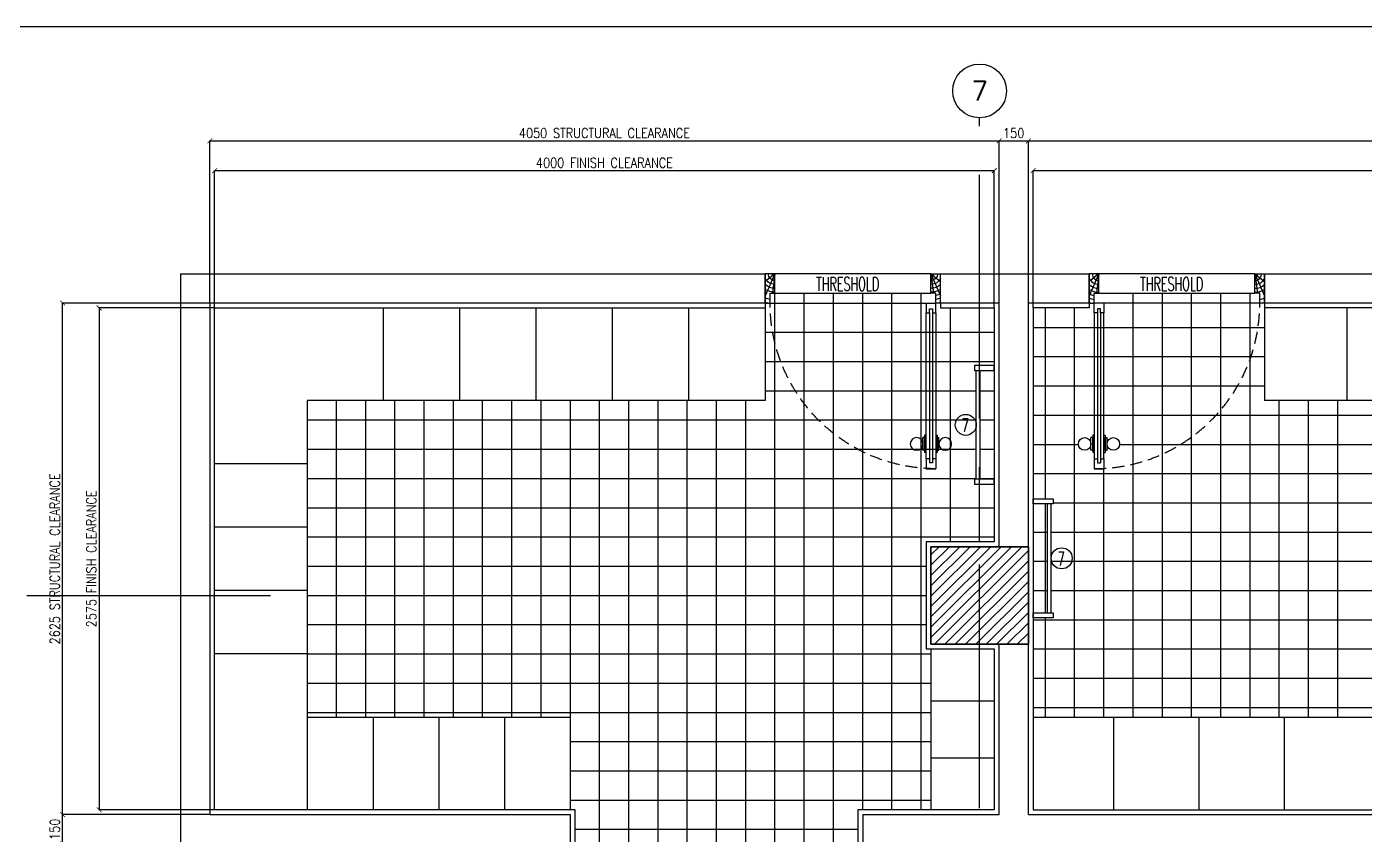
# Model space of a CAD drawing. Extents: x -139655 to -110778, y 166361 to 186286.
# Drawn here: x -127663 to -120796, y 182138 to 186286 of the extents above; entities that cross this region are included whole.
import ezdxf
from ezdxf.enums import TextEntityAlignment as Align

# ---------------------------------------------------------------- set-up
doc = ezdxf.new("R2010")
doc.units = 0
doc.header["$LTSCALE"] = 500
doc.header["$MEASUREMENT"] = 0
doc.linetypes.add('CENTERX2', pattern=[4, 2.5, -0.5, 0.5, -0.5])
doc.linetypes.add('HIDDEN', pattern=[0.375, 0.25, -0.125])
doc.layers.get('0').update_dxf_attribs({"linetype": 'CONTINUOUS'})
doc.layers.get('DEFPOINTS').update_dxf_attribs({"linetype": 'CONTINUOUS'})
for name, color, linetype in [('AX-CR', 2, 'CONTINUOUS'), ('AX-TXT', 2, 'CONTINUOUS'), ('AXES', 11, 'CENTERX2'), ('COL', 5, 'CONTINUOUS'), ('Dimout', 4, 'CONTINUOUS'), ('DOOR', 2, 'CONTINUOUS'), ('ELE', 3, 'CONTINUOUS'), ('FIX', 2, 'CONTINUOUS'), ('HAT', 8, 'CONTINUOUS'), ('Locker', 3, 'CONTINUOUS'), ('Plaster', 7, 'CONTINUOUS'), ('Tile', 5, 'CONTINUOUS'), ('TITLE', 1, 'CONTINUOUS'), ('TXT', 2, 'CONTINUOUS'), ('WALL', 6, 'CONTINUOUS')]:
    doc.layers.add(name, color=color, linetype=linetype)
doc.styles.add('DIM', font='simplex.shx', dxfattribs={"width": 0.85})
doc.styles.add('ROMANS', font='romans.shx', dxfattribs={"width": 0.6})
doc.dimstyles.new('DIM1-25', dxfattribs={"dimscale": 25, "dimtxt": 2, "dimasz": 1, "dimexe": 0.03, "dimexo": 0.03, "dimgap": 0.6, "dimtad": 1, "dimdec": 0, "dimdsep": 46, "dimtxsty": 'DIM', "dimblk1": 'ARCHTICK', "dimblk2": 'ARCHTICK', "dimsah": 1, "dimcen": 0.09, "dimdle": 0.03, "dimclrd": 256, "dimclrt": 2, "dimadec": 0, "dimazin": 0, "dimtfac": 1, "dimtdec": 0, "dimtix": 1, "dimtmove": 1, "dimatfit": 3, "dimldrblk": 'ARCHTICK', "dimfxl": 0, "dimtvp": 2, "dimtolj": 1, "dimtzin": 0, "dimarcsym": 0})

# ---------------------------------------------------------------- blocks, each defined once
blk = doc.blocks.new('A0-BOX')
at = {"layer": 'TITLE'}
blk.add_line((113.3, 79.7), (0, 79.7), dxfattribs=at)
blk = doc.blocks.new('_ARCHTICK')
at = {"color": 0, "linetype": 'ByBlock', "const_width": 0.15}
blk.add_lwpolyline([(-0.5, -0.5), (0.5, 0.5)], dxfattribs=at)
blk = doc.blocks.new('*D128')
at = {"layer": 'DEFPOINTS', "color": 0}
for p in [(-115824.4, 185700.7), (-122524.4, 184868.6), (-115824.4, 184868.6)]:
    blk.add_point(p, dxfattribs=at)
at = {"layer": 'Dimout', "lineweight": -2}
blk.add_line((-122525.2, 185700.7), (-115823.7, 185700.7), dxfattribs=at)
at = {"layer": 'Dimout', "color": 0, "lineweight": -2}
for p, q in [((-122524.4, 184869.3), (-122524.4, 185701.5)), ((-115824.4, 184869.3), (-115824.4, 185701.5))]:
    blk.add_line(p, q, dxfattribs=at)
at = {"layer": 'Dimout', "lineweight": -2, "xscale": 25, "yscale": 25, "zscale": 25, "rotation": 180}
blk.add_blockref('_ARCHTICK', (-122524.4, 185700.7), dxfattribs=at)
at = {"layer": 'Dimout', "lineweight": -2, "xscale": 25, "yscale": 25, "zscale": 25}
blk.add_blockref('_ARCHTICK', (-115824.4, 185700.7), dxfattribs=at)
at = {"layer": 'Dimout', "color": 2, "insert": (-119174.4, 185740.7), "char_height": 50, "attachment_point": 5, "style": 'DIM'}
blk.add_mtext('\\A1;6700 STRUCTURAL CLEARANCE', dxfattribs=at)
blk = doc.blocks.new('*D127')
at = {"layer": 'DEFPOINTS', "color": 0}
for p in [(-115849.4, 185548.3), (-122499.4, 184843.6), (-115849.4, 184843.6)]:
    blk.add_point(p, dxfattribs=at)
at = {"layer": 'Dimout', "lineweight": -2}
blk.add_line((-122500.2, 185548.3), (-115848.7, 185548.3), dxfattribs=at)
at = {"layer": 'Dimout', "color": 0, "lineweight": -2}
for p, q in [((-122499.4, 184844.3), (-122499.4, 185549)), ((-115849.4, 184844.3), (-115849.4, 185549))]:
    blk.add_line(p, q, dxfattribs=at)
at = {"layer": 'Dimout', "lineweight": -2, "xscale": 25, "yscale": 25, "zscale": 25, "rotation": 180}
blk.add_blockref('_ARCHTICK', (-122499.4, 185548.3), dxfattribs=at)
at = {"layer": 'Dimout', "lineweight": -2, "xscale": 25, "yscale": 25, "zscale": 25}
blk.add_blockref('_ARCHTICK', (-115849.4, 185548.3), dxfattribs=at)
at = {"layer": 'Dimout', "color": 2, "insert": (-119174.4, 185588.3), "char_height": 50, "attachment_point": 5, "style": 'DIM'}
blk.add_mtext('\\A1;6650 FINISH CLEARANCE', dxfattribs=at)
blk = doc.blocks.new('*D136')
at = {"layer": 'DEFPOINTS', "color": 0}
for p in [(-122674.4, 185700.7), (-126724.4, 184868.6), (-122674.4, 184868.6)]:
    blk.add_point(p, dxfattribs=at)
at = {"layer": 'Dimout', "lineweight": -2}
blk.add_line((-126725.2, 185700.7), (-122673.7, 185700.7), dxfattribs=at)
at = {"layer": 'Dimout', "color": 0, "lineweight": -2}
for p, q in [((-126724.4, 184869.3), (-126724.4, 185701.5)), ((-122674.4, 184869.3), (-122674.4, 185701.5))]:
    blk.add_line(p, q, dxfattribs=at)
at = {"layer": 'Dimout', "lineweight": -2, "xscale": 25, "yscale": 25, "zscale": 25, "rotation": 180}
blk.add_blockref('_ARCHTICK', (-126724.4, 185700.7), dxfattribs=at)
at = {"layer": 'Dimout', "lineweight": -2, "xscale": 25, "yscale": 25, "zscale": 25}
blk.add_blockref('_ARCHTICK', (-122674.4, 185700.7), dxfattribs=at)
at = {"layer": 'Dimout', "color": 2, "insert": (-124699.4, 185740.7), "char_height": 50, "attachment_point": 5, "style": 'DIM'}
blk.add_mtext('\\A1;4050 STRUCTURAL CLEARANCE', dxfattribs=at)
blk = doc.blocks.new('*D135')
at = {"layer": 'DEFPOINTS', "color": 0}
for p in [(-122699.4, 185548.3), (-126699.4, 184843.6), (-122699.4, 184843.6)]:
    blk.add_point(p, dxfattribs=at)
at = {"layer": 'Dimout', "lineweight": -2}
blk.add_line((-126700.2, 185548.3), (-122698.7, 185548.3), dxfattribs=at)
at = {"layer": 'Dimout', "color": 0, "lineweight": -2}
for p, q in [((-126699.4, 184844.3), (-126699.4, 185549)), ((-122699.4, 184844.3), (-122699.4, 185549))]:
    blk.add_line(p, q, dxfattribs=at)
at = {"layer": 'Dimout', "lineweight": -2, "xscale": 25, "yscale": 25, "zscale": 25, "rotation": 180}
blk.add_blockref('_ARCHTICK', (-126699.4, 185548.3), dxfattribs=at)
at = {"layer": 'Dimout', "lineweight": -2, "xscale": 25, "yscale": 25, "zscale": 25}
blk.add_blockref('_ARCHTICK', (-122699.4, 185548.3), dxfattribs=at)
at = {"layer": 'Dimout', "color": 2, "insert": (-124699.4, 185588.3), "char_height": 50, "attachment_point": 5, "style": 'DIM'}
blk.add_mtext('\\A1;4000 FINISH CLEARANCE', dxfattribs=at)
blk = doc.blocks.new('*D131')
at = {"layer": 'DEFPOINTS', "color": 0}
for p in [(-127479.6, 184868.6), (-126724.4, 184868.6), (-126724.4, 182243.6)]:
    blk.add_point(p, dxfattribs=at)
at = {"layer": 'Dimout', "color": 0, "lineweight": -2}
for p, q in [((-126725.2, 184868.6), (-127480.3, 184868.6)), ((-126725.2, 182243.6), (-127480.3, 182243.6))]:
    blk.add_line(p, q, dxfattribs=at)
at = {"layer": 'Dimout', "lineweight": -2}
blk.add_line((-127479.6, 182242.8), (-127479.6, 184869.3), dxfattribs=at)
at = {"layer": 'Dimout', "lineweight": -2, "xscale": 25, "yscale": 25, "zscale": 25}
for p, rotation in [((-127479.6, 184868.6), 90), ((-127479.6, 182243.6), 270)]:
    blk.add_blockref('_ARCHTICK', p, dxfattribs=dict(at, rotation=rotation))
at = {"layer": 'Dimout', "color": 2, "insert": (-127519.6, 183556.1), "char_height": 50, "attachment_point": 5, "rotation": 90, "style": 'DIM'}
blk.add_mtext('\\A1;2625 STRUCTURAL CLEARANCE', dxfattribs=at)
blk = doc.blocks.new('*D130')
at = {"layer": 'DEFPOINTS', "color": 0}
for p in [(-126699.4, 184843.6), (-127292.3, 182268.6), (-126699.4, 182268.6)]:
    blk.add_point(p, dxfattribs=at)
at = {"layer": 'Dimout', "color": 0, "lineweight": -2}
for p, q in [((-126700.2, 184843.6), (-127293.1, 184843.6)), ((-126700.2, 182268.6), (-127293.1, 182268.6))]:
    blk.add_line(p, q, dxfattribs=at)
at = {"layer": 'Dimout', "lineweight": -2}
blk.add_line((-127292.3, 184844.3), (-127292.3, 182267.8), dxfattribs=at)
at = {"layer": 'Dimout', "lineweight": -2, "xscale": 25, "yscale": 25, "zscale": 25}
for p, rotation in [((-127292.3, 184843.6), 90), ((-127292.3, 182268.6), 270)]:
    blk.add_blockref('_ARCHTICK', p, dxfattribs=dict(at, rotation=rotation))
at = {"layer": 'Dimout', "color": 2, "insert": (-127332.3, 183556.1), "char_height": 50, "attachment_point": 5, "rotation": 90, "style": 'DIM'}
blk.add_mtext('\\A1;2575 FINISH CLEARANCE', dxfattribs=at)
blk = doc.blocks.new('*D134')
at = {"layer": 'DEFPOINTS', "color": 0}
for p in [(-127479.6, 182243.6), (-126724.4, 182243.6), (-126724.4, 182093.6)]:
    blk.add_point(p, dxfattribs=at)
at = {"layer": 'Dimout', "color": 0, "lineweight": -2}
for p, q in [((-126725.2, 182243.6), (-127480.3, 182243.6)), ((-126725.2, 182093.6), (-127480.3, 182093.6))]:
    blk.add_line(p, q, dxfattribs=at)
at = {"layer": 'Dimout', "lineweight": -2}
blk.add_line((-127479.6, 182092.8), (-127479.6, 182244.3), dxfattribs=at)
at = {"layer": 'Dimout', "lineweight": -2, "xscale": 25, "yscale": 25, "zscale": 25}
for p, rotation in [((-127479.6, 182243.6), 90), ((-127479.6, 182093.6), 270)]:
    blk.add_blockref('_ARCHTICK', p, dxfattribs=dict(at, rotation=rotation))
at = {"layer": 'Dimout', "color": 2, "insert": (-127519.6, 182168.6), "char_height": 50, "attachment_point": 5, "rotation": 90, "style": 'DIM'}
blk.add_mtext('\\A1;150', dxfattribs=at)
blk = doc.blocks.new('DOOR90')
at = {"layer": 'DOOR', "color": 0, "linetype": 'ByBlock'}
for p, q in [((-150, 0), (-150, -25)), ((-150, 0), (0, 0)), ((0, -50), (0, 0)), ((-1000, -25), (-1000, -75)), ((-1000, -75), (-1000, -25)), ((-950, -25), (-1000, -25)), ((-970, -42), (-970, -58)), ((-950, -42), (-970, -42)), ((-950, -58), (-970, -58)), ((-950, -25), (-950, -42)), ((-950, -58), (-950, -75)), ((-917.6, -25), (-917.6, -17.8)), ((-827.6, -17.8), (-917.6, -17.8)), ((-905, -17.8), (-905, -8.8)), ((-905, -8.8), (-840.2, -8.8)), ((-905, -17.8), (-840.2, -17.8)), ((-840.2, -17.8), (-840.2, -8.8)), ((-827.6, -25), (-827.6, -17.8)), ((-200, -42), (-200, -25)), ((-200, -25), (-150, -25)), ((-180, -42), (-200, -42)), ((-200, -75), (-200, -58)), ((-200, -58), (-180, -58)), ((-180, -58), (-180, -42)), ((-150, -75), (-150, -25)), ((-150, -25), (-100, -25)), ((-100, -25), (-100, -50)), ((-100, -50), (0, -50)), ((-950, -75), (-1000, -75)), ((-917.6, -75), (-917.6, -82.2)), ((-827.6, -82.2), (-917.6, -82.2)), ((-905, -82.2), (-905, -91.2)), ((-905, -82.2), (-840.2, -82.2)), ((-905, -91.2), (-840.2, -91.2)), ((-840.2, -82.2), (-840.2, -91.2)), ((-827.6, -75), (-827.6, -82.2)), ((-150, -75), (-200, -75)), ((-150, -900), (-150, -875)), ((-150, -875), (-100, -875)), ((-100, -850), (0, -850)), ((-100, -875), (-100, -850)), ((0, -850), (0, -900)), ((0, -900), (-150, -900)), ((-150, -900), (0, -900))]:
    blk.add_line(p, q, dxfattribs=at)
at = {"layer": 'DOOR', "color": 9, "linetype": 'ByBlock'}
for p, q in [((0, -50), (-113.7, 0)), ((0, -50), (-40.1, 0)), ((0, -50), (-100, -36.6)), ((0, -850), (-113.7, -900)), ((0, -850), (-100, -863.4)), ((0, -850), (-40.1, -900))]:
    blk.add_line(p, q, dxfattribs=at)
at = {"layer": 'DOOR', "linetype": 'ByBlock'}
for p, q in [((-200, -25), (-950, -25)), ((-200, -42), (-950, -42)), ((-200, -58), (-950, -58)), ((-950, -75), (-200, -75))]:
    blk.add_line(p, q, dxfattribs=at)
at = {"layer": 'DOOR', "color": 0, "linetype": 'ByBlock'}
for centre in [(-872.6, 23.5), (-872.6, -123.5)]:
    blk.add_circle(centre, 32.4, dxfattribs=at)
at = {"layer": 'DOOR', "color": 9, "linetype": 'ByBlock'}
for centre, radius, start, end in [((0, -50), 154.4, 161.10529, 166.28577), ((0, -50), 134.4, 158.15985, 169.28002), ((0, -50), 94.4, 148.01819, 180), ((0, -50), 74.4, 137.77643, 180), ((0, -50), 114.4, 154.08384, 167.37743), ((0, -50), 54.4, 113.20738, 180), ((0, -50), 34.4, 90, 180), ((0, -50), 14.4, 90, 180), ((0, -850), 154.4, 193.71423, 198.89471), ((0, -850), 134.4, 190.71998, 201.84015), ((0, -850), 94.4, 180, 211.98181), ((0, -850), 74.4, 180, 222.22357), ((0, -850), 54.4, 180, 246.79262), ((0, -850), 34.4, 180, 270), ((0, -850), 14.4, 180, 270)]:
    blk.add_arc(centre, radius, start, end, dxfattribs=at)
at = {"layer": 'DOOR', "linetype": 'HIDDEN', "ltscale": 0.5}
blk.add_arc((-150, -25), 850, 180, 270, dxfattribs=at)
blk = doc.blocks.new('A$C6F351844')
for p, q in [((0, 0.1016), (0.0254, 0.1016)), ((0, 0), (0, 0.1016)), ((0.0254, 0.1016), (0.0254, 0)), ((0.5842, 0.0921), (0.0254, 0.0921)), ((0.5842, 0.073), (0.0254, 0.073)), ((0.5842, 0), (0.5842, 0.1016)), ((0.5842, 0.1016), (0.6096, 0.1016)), ((0.6096, 0.1016), (0.6096, 0)), ((0.0254, 0), (0, 0)), ((0.6096, 0), (0.5842, 0))]:
    blk.add_line(p, q)
blk = doc.blocks.new('*X21')
at = {"color": 0}
for p, q in [((42139.2, 155523.8), (42605.2, 155989.7)), ((42139.2, 155576.8), (42552.1, 155989.7)), ((42139.2, 155629.9), (42499.1, 155989.7)), ((42139.2, 155682.9), (42446.1, 155989.7)), ((42139.2, 155735.9), (42393, 155989.7)), ((42139.2, 155789), (42340, 155989.7)), ((42139.2, 155842), (42287, 155989.7)), ((42139.2, 155895), (42233.9, 155989.7)), ((42139.2, 155948.1), (42180.9, 155989.7)), ((42158.2, 155489.7), (42639.2, 155970.8)), ((42211.2, 155489.7), (42639.2, 155917.7)), ((42264.3, 155489.7), (42639.2, 155864.7)), ((42317.3, 155489.7), (42639.2, 155811.7)), ((42370.3, 155489.7), (42639.2, 155758.6)), ((42423.4, 155489.7), (42639.2, 155705.6)), ((42476.4, 155489.7), (42639.2, 155652.6)), ((42529.4, 155489.7), (42639.2, 155599.5)), ((42582.5, 155489.7), (42639.2, 155546.5)), ((42635.5, 155489.7), (42639.2, 155493.5))]:
    blk.add_line(p, q, dxfattribs=at)
blk = doc.blocks.new('COL50')
at = {"layer": 'COL'}
blk.add_lwpolyline([(-250, 250), (-250, -250), (250, -250), (250, 250)], close=True, dxfattribs=at)
blk = doc.blocks.new('AXU')
at = {"layer": 'AX-CR'}
blk.add_circle((0, 350), 350, dxfattribs=at)
at = {"layer": 'AX-TXT', "style": 'ROMANS'}
blk.add_attdef('AX', text='', height=250, dxfattribs=at).set_placement((0, 350), align=Align.MIDDLE)
blk = doc.blocks.new('*D137')
at = {"layer": 'DEFPOINTS', "color": 0}
for p in [(-122524.4, 185700.7), (-122674.4, 184868.6), (-122524.4, 184868.6)]:
    blk.add_point(p, dxfattribs=at)
at = {"layer": 'Dimout', "lineweight": -2}
blk.add_line((-122675.2, 185700.7), (-122523.7, 185700.7), dxfattribs=at)
at = {"layer": 'Dimout', "color": 0, "lineweight": -2}
for p, q in [((-122674.4, 184869.3), (-122674.4, 185701.5)), ((-122524.4, 184869.3), (-122524.4, 185701.5))]:
    blk.add_line(p, q, dxfattribs=at)
at = {"layer": 'Dimout', "lineweight": -2, "xscale": 25, "yscale": 25, "zscale": 25, "rotation": 180}
blk.add_blockref('_ARCHTICK', (-122674.4, 185700.7), dxfattribs=at)
at = {"layer": 'Dimout', "lineweight": -2, "xscale": 25, "yscale": 25, "zscale": 25}
blk.add_blockref('_ARCHTICK', (-122524.4, 185700.7), dxfattribs=at)
at = {"layer": 'Dimout', "color": 2, "insert": (-122599.4, 185740.7), "char_height": 50, "attachment_point": 5, "style": 'DIM'}
blk.add_mtext('\\A1;150', dxfattribs=at)

msp = doc.modelspace()

# ---------------------------------------------------------------- linework, layer by layer
at = {"layer": 'AXES'}
for p, q in [((-122774.4, 176276.8), (-122774.4, 185819.2)), ((-127663.4, 183368.6), (-123049.4, 183368.6))]:
    msp.add_line(p, q, dxfattribs=at)
at = {"layer": 'ELE'}
for p, q in [((-123024.4, 185018.6), (-123824.4, 185018.6)), ((-121361.9, 185018.6), (-122161.9, 185018.6)), ((-123824.4, 184918.6), (-123024.4, 184918.6)), ((-122161.9, 184918.6), (-121361.9, 184918.6))]:
    msp.add_line(p, q, dxfattribs=at)
at = {"layer": 'FIX', "color": 2}
for centre in [(-122845.4, 184243.6), (-122353.4, 183558.8)]:
    msp.add_circle(centre, 54, dxfattribs=at)
at = {"layer": 'Locker'}
for p, q in [((-125832.7, 184368.6), (-125832.7, 184843.6)), ((-125441.1, 184368.6), (-125441.1, 184843.6)), ((-125049.4, 184368.6), (-125049.4, 184843.6)), ((-124657.7, 184368.6), (-124657.7, 184843.6)), ((-124266.1, 184368.6), (-124266.1, 184843.6)), ((-123874.4, 184868.6), (-123874.4, 184368.6)), ((-123874.4, 184368.6), (-126224.4, 184368.6)), ((-126224.4, 184368.6), (-126224.4, 182268.6)), ((-126224.4, 184043.6), (-126699.4, 184043.6)), ((-126224.4, 183718.6), (-126699.4, 183718.6)), ((-126224.4, 183393.6), (-126699.4, 183393.6)), ((-126224.4, 183068.6), (-126699.4, 183068.6)), ((-126224.4, 182743.6), (-124874.4, 182743.6)), ((-125886.9, 182743.6), (-125886.9, 182268.6)), ((-125549.4, 182743.6), (-125549.4, 182268.6)), ((-125211.9, 182743.6), (-125211.9, 182268.6)), ((-124874.4, 182268.6), (-124874.4, 182743.6))]:
    msp.add_line(p, q, dxfattribs=at)
at = {"layer": 'Locker', "linetype": 'ByBlock', "ltscale": 0.3}
for p, q in [((-121311.9, 184868.6), (-121311.9, 184368.6)), ((-120887.9, 184368.6), (-120887.9, 184843.6)), ((-115849.4, 184368.6), (-121311.9, 184368.6)), ((-123024.4, 183093.6), (-123024.4, 182268.6)), ((-123024.4, 182826.9), (-122699.4, 182826.9)), ((-122499.4, 182743.6), (-119024.4, 182743.6)), ((-122086.9, 182743.6), (-122086.9, 182268.6)), ((-121649.4, 182743.6), (-121649.4, 182268.6)), ((-121211.9, 182743.6), (-121211.9, 182268.6)), ((-123024.4, 182535.3), (-122699.4, 182535.3))]:
    msp.add_line(p, q, dxfattribs=at)
at = {"layer": 'Plaster'}
for p, q in [((-123874.4, 184868.6), (-123874.4, 184843.6)), ((-122974.4, 184868.6), (-122974.4, 184843.6)), ((-122211.9, 184868.6), (-122211.9, 184843.6)), ((-121311.9, 184868.6), (-121311.9, 184843.6))]:
    msp.add_line(p, q, dxfattribs=at)
for points in [[(-126624.4, 179193.6), (-126699.4, 179193.6), (-126699.4, 182068.6), (-124849.4, 182068.6), (-124849.4, 182268.6), (-126699.4, 182268.6), (-126699.4, 184843.6), (-123874.4, 184843.6)], [(-122974.4, 184843.6), (-122699.4, 184843.6), (-122699.4, 183643.6), (-123049.4, 183643.6), (-123049.4, 183093.6), (-122699.4, 183093.6), (-122699.4, 182268.6), (-123399.4, 182268.6), (-123399.4, 182068.6), (-120949.4, 182068.6), (-120949.4, 179793.6), (-123049.4, 179793.6), (-123049.4, 179193.6), (-125324.4, 179193.6), (-125324.4, 179893.6), (-125524.4, 179893.6), (-125524.4, 179193.6), (-125724.4, 179193.6)], [(-122211.9, 184843.6), (-122499.4, 184843.6), (-122499.4, 182268.6), (-118999.4, 182268.6), (-118999.4, 182068.6), (-120749.4, 182068.6), (-120749.4, 179793.6), (-119199.4, 179793.6), (-119199.4, 179593.6), (-120749.4, 179593.6), (-120749.4, 178518.6)], [(-120749.4, 177618.6), (-120749.4, 177293.6), (-115899.4, 177293.6), (-115899.4, 177698.9), (-115749.4, 177698.9), (-115749.4, 182068.6), (-117549.3, 182068.6), (-117549.6, 182268.6), (-115749.4, 182268.6), (-115749.4, 182993.6), (-115899.4, 182993.6), (-115899.4, 183742.1), (-115849.4, 183742.1), (-115849.4, 184843.6), (-121311.9, 184843.6)]]:
    msp.add_lwpolyline(points, dxfattribs=at)
at = {"layer": 'Tile'}
for p, q in [((-123824.4, 179734.2), (-123824.4, 184918.6)), ((-123674.4, 179750.6), (-123674.4, 184918.6)), ((-123524.4, 179721.8), (-123524.4, 184918.6)), ((-123374.4, 182268.6), (-123374.4, 184918.6)), ((-123224.4, 182268.6), (-123224.4, 184918.6)), ((-123074.4, 182268.6), (-123074.4, 184918.6)), ((-121986.9, 182743.6), (-121986.9, 184918.6)), ((-121836.9, 182743.6), (-121836.9, 184918.6)), ((-121686.9, 182743.6), (-121686.9, 184918.6)), ((-121536.9, 182743.6), (-121536.9, 184918.6)), ((-121386.9, 182743.6), (-121386.9, 184918.6)), ((-123849.4, 184868.6), (-123049.4, 184868.6)), ((-122924.4, 183643.6), (-122924.4, 184843.6)), ((-122774.4, 184548.4), (-122774.4, 184843.6)), ((-122436.9, 183863.6), (-122436.9, 184843.6)), ((-122286.9, 182743.6), (-122286.9, 184843.6)), ((-121336.9, 184868.6), (-122136.9, 184868.6)), ((-122499.4, 184743.6), (-121311.9, 184743.6)), ((-123874.4, 184718.6), (-122699.4, 184718.6)), ((-123874.4, 184568.6), (-122699.4, 184568.6)), ((-122499.4, 184593.6), (-121311.9, 184593.6)), ((-123874.4, 184418.6), (-122791.5, 184418.6)), ((-122772.4, 184418.6), (-122699.4, 184418.6)), ((-122499.4, 184443.6), (-121311.9, 184443.6)), ((-126074.4, 182743.6), (-126074.4, 184368.6)), ((-125924.4, 182743.6), (-125924.4, 184368.6)), ((-125774.4, 182743.6), (-125774.4, 184368.6)), ((-125624.4, 182743.6), (-125624.4, 184368.6)), ((-125474.4, 182743.6), (-125474.4, 184368.6)), ((-125324.4, 182743.6), (-125324.4, 184368.6)), ((-125174.4, 182743.6), (-125174.4, 184368.6)), ((-125024.4, 182743.6), (-125024.4, 184368.6)), ((-124874.4, 182743.6), (-124874.4, 184368.6)), ((-124724.4, 179750.6), (-124724.4, 184368.6)), ((-124574.4, 179741.6), (-124574.4, 184368.6)), ((-124424.4, 179650.4), (-124424.4, 184368.6)), ((-124274.4, 179193.6), (-124274.4, 184368.6)), ((-124124.4, 179193.6), (-124124.4, 184368.6)), ((-123974.4, 179618), (-123974.4, 184368.6)), ((-121236.9, 182743.6), (-121236.9, 184368.6)), ((-121086.9, 182743.6), (-121086.9, 184368.6)), ((-120936.9, 182743.6), (-120936.9, 184368.6)), ((-126224.4, 184268.6), (-122791.5, 184268.6)), ((-122772.4, 184268.6), (-122699.4, 184268.6)), ((-122499.4, 184293.6), (-116374.4, 184293.6)), ((-122499.4, 184143.6), (-122267.8, 184143.6)), ((-122056.1, 184143.6), (-116374.4, 184143.6)), ((-126224.4, 184118.6), (-122791.5, 184118.6)), ((-122772.4, 184118.6), (-122699.4, 184118.6)), ((-122499.4, 183993.6), (-116374.4, 183993.6)), ((-122136.9, 182743.6), (-122136.9, 184018.6)), ((-126224.4, 183968.6), (-122791.5, 183968.6)), ((-122774.4, 183643.6), (-122774.4, 183938.8)), ((-122772.4, 183968.6), (-122699.4, 183968.6)), ((-126224.4, 183818.6), (-122699.4, 183818.6)), ((-122436.9, 183279.4), (-122436.9, 183838.2)), ((-122397.8, 183843.6), (-116374.4, 183843.6)), ((-126224.4, 183668.6), (-122699.4, 183668.6)), ((-122499.4, 183693.6), (-122426.4, 183693.6)), ((-122407.3, 183693.6), (-116374.4, 183693.6)), ((-126224.4, 183518.6), (-123049.4, 183518.6)), ((-122499.4, 183543.6), (-122426.4, 183543.6)), ((-122407.3, 183543.6), (-116374.4, 183543.6)), ((-126224.4, 183368.6), (-123049.4, 183368.6)), ((-122499.4, 183393.6), (-122426.4, 183393.6)), ((-122407.3, 183393.6), (-116374.4, 183393.6)), ((-122499.4, 183243.6), (-116374.4, 183243.6)), ((-122436.9, 182743.6), (-122436.9, 183254)), ((-126224.4, 183218.6), (-123049.4, 183218.6)), ((-122499.4, 183093.6), (-116374.4, 183093.6)), ((-126224.4, 183068.6), (-123024.4, 183068.6)), ((-126224.4, 182918.6), (-123024.4, 182918.6)), ((-122499.4, 182943.6), (-116374.4, 182943.6)), ((-126224.4, 182768.6), (-123024.4, 182768.6)), ((-122499.4, 182793.6), (-116374.4, 182793.6)), ((-124874.4, 182618.6), (-123024.4, 182618.6)), ((-124874.4, 182468.6), (-123024.4, 182468.6)), ((-124874.4, 182318.6), (-123024.4, 182318.6)), ((-124849.4, 182168.6), (-123399.4, 182168.6))]:
    msp.add_line(p, q, dxfattribs=at)
at = {"layer": 'WALL'}
for p, q in [((-126874.4, 185018.6), (-126874.4, 179018.6)), ((-126874.4, 185018.6), (-123874.4, 185018.6)), ((-123874.4, 184868.6), (-123874.4, 185018.6)), ((-122974.4, 185018.6), (-122211.9, 185018.6)), ((-122974.4, 184868.6), (-122974.4, 185018.6)), ((-122211.9, 185018.6), (-122211.9, 184868.6)), ((-121311.9, 185018.6), (-120724.4, 185018.6)), ((-121311.9, 185018.6), (-121311.9, 184868.6)), ((-123874.4, 184868.6), (-126724.4, 184868.6)), ((-126724.4, 184868.6), (-126724.4, 182243.6)), ((-122674.4, 184868.6), (-122974.4, 184868.6)), ((-122674.4, 183618.6), (-122674.4, 184868.6)), ((-122524.4, 182243.6), (-122524.4, 184868.6)), ((-122211.9, 184868.6), (-122524.4, 184868.6)), ((-115824.4, 184868.6), (-121311.9, 184868.6)), ((-122674.4, 182243.6), (-122674.4, 183118.6)), ((-126724.4, 182243.6), (-124874.4, 182243.6)), ((-123374.4, 182243.6), (-122674.4, 182243.6)), ((-122524.4, 182243.6), (-119024.4, 182243.6))]:
    msp.add_line(p, q, dxfattribs=at)
at = {"layer": 'WALL', "linetype": 'ByBlock'}
for p, q in [((-124874.4, 182093.6), (-124874.4, 182243.6)), ((-123374.4, 182243.6), (-123374.4, 182093.6))]:
    msp.add_line(p, q, dxfattribs=at)
at = {"layer": 'WALL', "linetype": 'ByBlock', "ltscale": 0.3}
msp.add_lwpolyline([(-122524.4, 183118.6), (-123024.4, 183118.6), (-123024.4, 183618.6), (-122524.4, 183618.6)], close=True, dxfattribs=at)

# ---------------------------------------------------------------- block references
at = {"xscale": 250, "yscale": 250, "zscale": 250}
msp.add_blockref('A0-BOX', (-139654.8, 166361.3), dxfattribs=at)
at = {"layer": 'AXES'}
ref = msp.add_blockref('AXU', (-122774.4, 185819.2), dxfattribs=dict(at, xscale=0.3942857142828871, yscale=0.3942857142828871, zscale=0.3942857142857143))
ref.add_attrib('AX', '7', dxfattribs={"layer": 'AX-TXT', "color": 6, "height": 98.6, "style": 'ROMANS'}).set_placement((-122774.4, 185957.2), align=Align.MIDDLE)
at = {"layer": 'COL'}
msp.add_blockref('COL50', (-122774.4, 183368.6), dxfattribs=at)
at = {"layer": 'DOOR', "color": 0, "linetype": 'ByBlock', "ltscale": 0.3, "xscale": -1, "rotation": 270}
msp.add_blockref('DOOR90', (-122974.4, 185018.6), dxfattribs=at)
at = {"layer": 'DOOR', "color": 0, "linetype": 'ByBlock', "ltscale": 0.3, "rotation": 90}
msp.add_blockref('DOOR90', (-122211.9, 185018.6), dxfattribs=at)
at = {"layer": 'FIX', "yscale": 1000, "zscale": 1000}
for p, xscale, rotation in [((-122699.4, 184548.4), -1000, 89.99999999989001), ((-122499.4, 183863.6), 1000, 270.00000000011)]:
    msp.add_blockref('A$C6F351844', p, dxfattribs=dict(at, xscale=xscale, rotation=rotation))
at = {"layer": 'HAT'}
msp.add_blockref('*X21', (-165163.6, 27628.9), dxfattribs=at)

# ---------------------------------------------------------------- texts
at = {"layer": 'TXT', "style": 'ROMANS', "width": 0.6}
for s, p in [('THRESHOLD', (-123613.4, 184931.5)), ('THRESHOLD', (-121950.9, 184931.5)), ('7', (-122866, 184207.1)), ('7', (-122373.9, 183522.2))]:
    msp.add_text(s, height=70, dxfattribs=at).set_placement(p)

# ---------------------------------------------------------------- dimensions: what is measured, and where the dimension line sits
at = {"layer": 'Dimout'}
for base, p1, p2, text, picture, middle in [((-122674.4, 185700.7), (-126724.4, 184868.6), (-122674.4, 184868.6), '<> STRUCTURAL CLEARANCE', '*D136', (-124699.4, 185740.7)), ((-115824.4, 185700.7), (-122524.4, 184868.6), (-115824.4, 184868.6), '<> STRUCTURAL CLEARANCE', '*D128', (-119174.4, 185740.7)), ((-122699.4, 185548.3), (-126699.4, 184843.6), (-122699.4, 184843.6), '<> FINISH CLEARANCE', '*D135', (-124699.4, 185588.3)), ((-115849.4, 185548.3), (-122499.4, 184843.6), (-115849.4, 184843.6), '<> FINISH CLEARANCE', '*D127', (-119174.4, 185588.3))]:
    dim = msp.add_linear_dim(base=base, p1=p1, p2=p2, text=text, dimstyle='DIM1-25', dxfattribs=at)
    dim.commit()
    dim.dimension.update_dxf_attribs({"geometry": picture, "text_midpoint": middle})
dim = msp.add_linear_dim(base=(-122524.4, 185700.7), p1=(-122674.4, 184868.6), p2=(-122524.4, 184868.6), dimstyle='DIM1-25', dxfattribs=at)
dim.commit()
dim.dimension.update_dxf_attribs({"geometry": '*D137', "text_midpoint": (-122599.4, 185740.7)})
for base, p1, p2, text, picture, middle in [((-127479.6, 184868.6), (-126724.4, 182243.6), (-126724.4, 184868.6), '<> STRUCTURAL CLEARANCE', '*D131', (-127519.6, 183556.1)), ((-127292.3, 182268.6), (-126699.4, 184843.6), (-126699.4, 182268.6), '<> FINISH CLEARANCE', '*D130', (-127332.3, 183556.1))]:
    dim = msp.add_linear_dim(base=base, p1=p1, p2=p2, angle=90, text=text, dimstyle='DIM1-25', dxfattribs=at)
    dim.commit()
    dim.dimension.update_dxf_attribs({"geometry": picture, "text_midpoint": middle})
dim = msp.add_linear_dim(base=(-127479.6, 182243.6), p1=(-126724.4, 182093.6), p2=(-126724.4, 182243.6), angle=90, dimstyle='DIM1-25', dxfattribs=at)
dim.commit()
dim.dimension.update_dxf_attribs({"geometry": '*D134', "text_midpoint": (-127519.6, 182168.6)})

doc.saveas('drawing.dxf')
